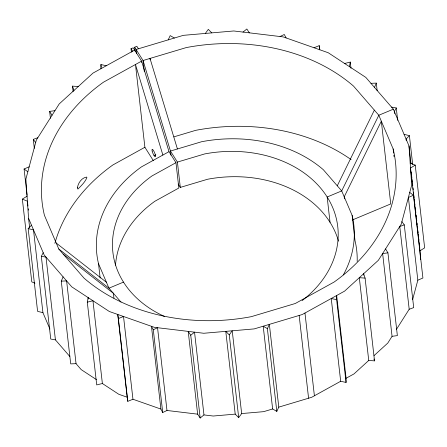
<?xml version="1.0" encoding="UTF-8"?>
<svg xmlns="http://www.w3.org/2000/svg" width="447" height="447" viewBox="0 0 447 447"><rect width="100%" height="100%" fill="white"/><g stroke="black" fill="none" stroke-linecap="round" stroke-linejoin="round"><path stroke-width="0.67" d="M100.91 68.726L100.938 64.558L106.325 65.731M346.062 382.442L336.63 299.68L336.664 295.517L346.09 378.274L346.062 382.442L340.675 381.269L311.676 397.288L278.783 407.133L276.81 411.38L272.636 408.971L263.652 411.659L241.654 413.564L238.692 417.632L235.211 414.123L225.78 331.361L229.261 334.876L238.692 417.632M235.211 414.123L213.213 416.028L203.966 414.917L200.167 418.012L197.641 414.157L166.977 410.475L162.719 412.514L160.898 409.072L132.955 399.249L127.792 401.339L127.194 397.221L118.768 394.26L102.38 383.515L96.72 384.917L87.294 302.155L88.154 297.607L88.316 298.987M349.414 66.637L350.28 62.083L344.62 63.485M412.603 299.702L417.828 280.202L408.396 197.44L413.492 195.244L422.918 278L417.828 280.202M96.457 379.626L81.198 369.613L76.046 363.668L70.704 363.886L61.278 281.124L63.088 276.844M374.48 87.4L376.296 83.114L370.954 83.332M168.217 39.867L170.19 35.62L174.364 38.029M276.81 411.38L267.384 328.623L269.351 324.371L278.783 407.133M337.273 185.807L374.368 110.13M69.821 356.488L55.422 339.876L50.74 339.044L41.314 256.287L43.214 252.706M391.578 107.124L396.26 107.956L394.36 111.538L394.595 113.605M392.058 336.312L397.366 335.608L387.935 252.846L382.626 253.555L392.058 336.312L387.778 343.072L374.066 355.594M396.444 329.383L409.189 309.251L413.704 307.625L404.278 224.863L401.909 221.651M205.346 33.436L208.308 29.368L211.789 32.877M229.261 334.876L232.222 330.808L241.654 413.564M49.947 329.126L42.929 312.654L37.598 311.358L28.167 228.601L31.497 225.193M404.071 134.346L409.402 135.648L406.072 139.051L406.234 140.431M363.78 275.14L363.618 273.76L365.093 278.112L374.525 360.869L368.736 360.455L354.013 373.899L346.09 378.274M243.034 32.083L246.833 28.988L249.359 32.843M200.167 418.012L190.74 335.256L194.534 332.155L203.966 414.917M34.933 283.186L31.782 281.884L22.35 199.127L27.049 196.199M420.325 256.276L419.951 250.801L424.65 247.873L415.224 165.122L410.178 163.032M415.224 165.122L410.519 168.044L419.951 250.801M134.642 50.086L92.987 73.101L59.222 103.927L36.336 140.079L25.876 179.091L28.569 218.315L29.67 227.97M162.876 155.048L135.463 64.508L144.895 147.27L112.901 164.949A177.817 137.994 -6.5 0 0 54.869 243.375M131.418 52.165L131.027 48.717L133.206 47.807L141.598 61.122L169.005 151.656L141.464 166.876A129.323 100.363 -6.5 0 0 98.519 263.685L100.156 278.056M169.005 151.656L175.962 162.691L151.946 175.962A113.158 87.813 -6.5 0 0 164.541 316.47M280.023 36.525L284.281 34.486L286.102 37.928M162.719 412.514L153.293 329.752L157.545 327.718L166.977 410.475M27.066 195.205L24.082 169L29.172 166.798M135.134 51.338L134.659 47.198L136.843 46.287L138.419 48.784M154.047 155.567L155.835 154.824M411.044 163.859L409.005 145.929L393.349 109.169L378.805 115.248L341.704 190.919L327.159 196.998L330.042 222.327M123.501 282.107L108.951 288.186L58.769 248.99L44.421 215.298A177.817 137.994 -6.5 0 1 103.469 82.187L141.598 61.122L141.755 62.502M352.247 220.019L390.751 203.927L381.325 121.165L344.224 196.836L344.458 198.893M314.045 47.751L319.208 45.661L319.806 49.779M127.792 401.339L118.36 318.577L123.523 316.493L132.955 399.249M34.313 148.343L33.296 139.375L37.811 137.749M404.278 224.863L399.763 226.495L409.189 309.251M173.956 136.843L195.73 130.328A177.817 137.994 -6.5 0 1 351.118 159.607M134.659 47.198L143.051 60.513L170.463 151.052L177.414 162.082L204.659 153.936A113.158 87.813 -6.5 0 1 326.165 195.462A113.158 87.813 -6.5 0 1 302.083 300.652M178.107 183.924L180.303 187.41L207.542 179.258A113.158 87.813 -6.5 0 1 338.491 241.162M87.294 302.155L92.954 300.753L102.38 383.515M50.422 118.293L49.634 111.392L54.942 110.688M61.278 281.124L66.614 280.912L76.046 363.668M73.107 91.652L72.475 86.131L78.264 86.545M365.093 278.112L359.31 277.693L368.736 360.455M41.314 256.287L45.996 257.12L55.422 339.876M336.63 299.68L331.244 298.507L340.675 381.269M28.167 228.601L33.503 229.898L42.929 312.654M22.35 199.127L27.396 201.206L27.943 206.033M267.384 328.623L263.205 326.215L272.636 408.971M409.737 192.45L413.492 195.244M24.082 169L27.837 171.793M56.249 243.073L106.431 282.269M63.206 254.108L113.387 293.305L113.935 298.099M393.349 109.169L365.802 77.387L328.232 52.74L283.202 36.905L233.787 30.972L183.348 35.341L136.1 49.477L136.57 53.618M121.025 302.122L108.951 288.186L98.519 263.685M58.769 248.99L84.019 278.129A177.817 137.994 -6.5 0 0 251.27 316.672L295.294 303.496L334.099 282.051A177.817 137.994 -6.5 0 0 393.153 148.94L378.805 115.248L353.549 86.115A177.817 137.994 -6.5 0 0 186.304 47.572L143.051 60.513L144.308 71.548M33.296 139.375L35.659 142.587M190.74 335.256L188.215 331.4L197.641 414.157M131.027 48.717L132.597 51.215M144.895 147.27L153.31 160.624M385.56 248.929L387.935 252.846M49.634 111.392L52.014 115.315M153.293 329.752L151.466 326.316L160.898 409.072M357.175 261.372A129.323 100.363 -6.5 0 0 355.024 240.749L352.141 215.426L341.704 190.919L323.337 169.731A129.323 100.363 -6.5 0 0 201.703 141.705L170.463 151.052L170.927 155.159M28.569 218.315L44.219 255.069L71.771 286.857L109.336 311.503L154.366 327.333L203.782 333.266L254.22 328.903L302.245 314.532L344.581 291.137L378.346 260.316L401.238 224.165L411.693 185.147L409.005 145.929M373.893 359.002L374.525 360.869M72.475 86.131L73.951 90.484M177.42 148.968L150.013 58.428L150.17 59.809M118.36 318.577L117.762 314.464L127.194 397.221M409.402 135.648L412.704 164.608M411.195 172L411.436 174.067M411.67 176.135L411.905 178.208M412.061 179.582L412.374 182.342M412.531 183.723L412.771 185.79M413.006 187.863L413.24 189.93M413.475 191.998L413.71 194.065M413.872 195.445L414.106 197.518M414.341 199.585L414.576 201.653M414.81 203.72L414.967 205.1M415.285 207.861L415.442 209.241M415.676 211.308L415.833 212.688M416.146 215.448L416.302 216.829M416.621 219.583L416.777 220.963M417.012 223.031L417.168 224.411M417.481 227.171L417.643 228.551M417.878 230.618L418.113 232.686M418.347 234.759L418.582 236.826M418.817 238.894L418.979 240.274M419.292 243.034L419.448 244.414M396.26 107.956L397.674 120.366M393.153 148.94L393.623 153.081M393.857 155.148L394.014 156.528M376.296 83.114L377.162 90.702M350.28 62.083L350.984 68.29M319.208 45.661L319.678 49.801M304.971 313.023L314.403 395.785M299.155 315.459L308.581 398.216M177.414 162.082L180.303 187.41M175.962 162.691L178.85 188.014L154.835 201.284A113.158 87.813 -6.5 0 0 115.51 265.194M100.938 64.558L101.257 67.318M28.262 208.794L28.418 210.174M419.649 246.42L419.778 248.297M420.42 257.645L420.56 259.696M352.141 215.426A129.323 100.363 -6.5 0 1 343.335 274.888M77.426 187.617L77.404 188.433L77.946 189.064C81.231 185.689 85.226 182.041 86.914 177.487L86.595 177.051C81.55 177.912 78.281 182.823 77.426 187.617M152.153 151.03A4.04 0.894 67.3 0 0 155.193 156.78A4.04 0.894 67.3 0 0 153.93 151.304A4.04 0.894 67.3 0 0 152.153 151.03"/></g></svg>
